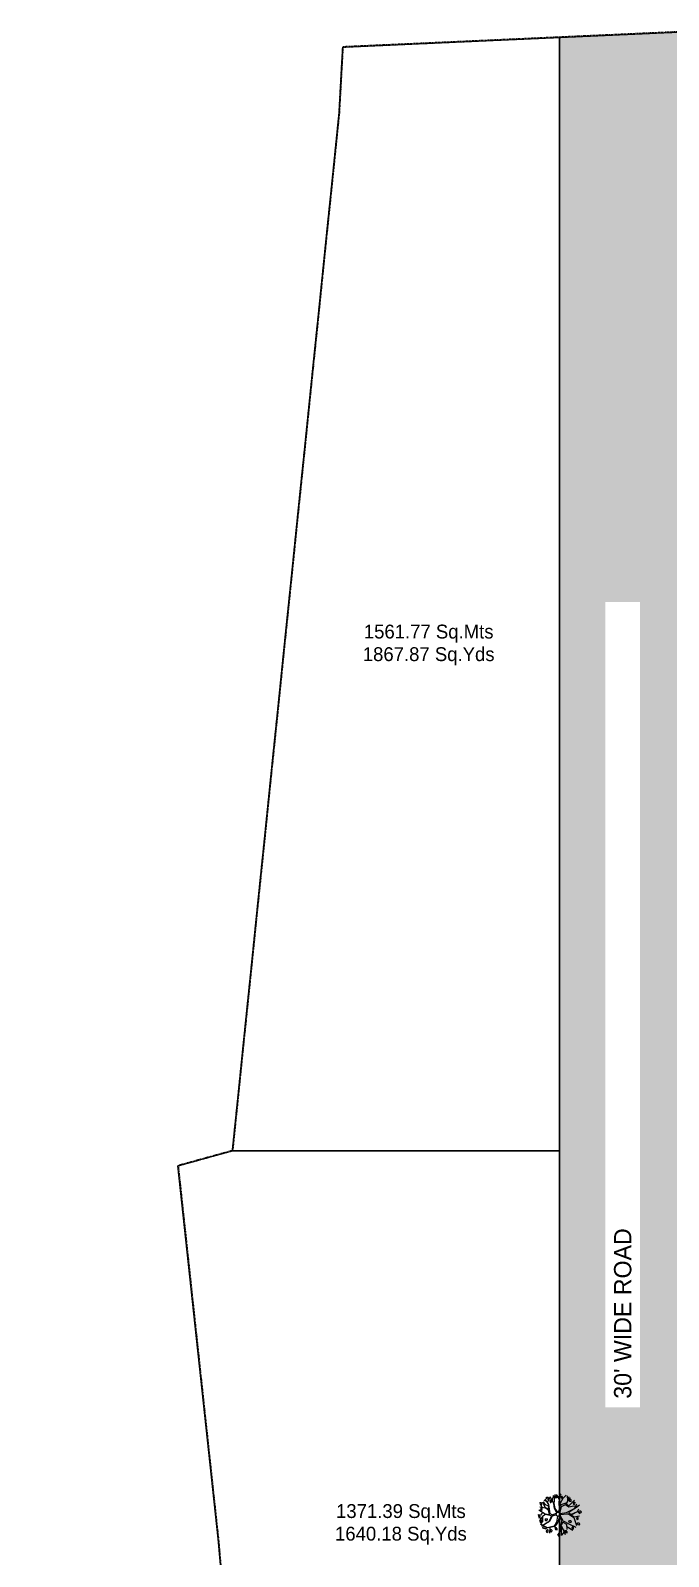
# Model space of a CAD drawing. Header units: millimetres. Extents: x -176651 to 388869, y -469666 to 486614.
# Drawn here: x 169295 to 215368, y 319804 to 429959 of the extents above; entities that cross this region are included whole.
import ezdxf

# ---------------------------------------------------------------- set-up
doc = ezdxf.new("R2010")
doc.units = ezdxf.units.MM
doc.linetypes.add('Site boundary$0$DASHDOT', pattern=[25.4, 12.7, -6.35, 0, -6.35])
doc.layers.add('A- FURNITURE', color=252, linetype='Continuous', lineweight=0)
for name, color, linetype in [('ad-Plot Areas-Sq.Mts', 8, 'Continuous'), ('ad-Plot Areas-Sq.Yds', 8, 'Continuous'), ('ad-Plot Boundary', 8, 'Continuous'), ('ad-Road', 8, 'Continuous'), ('ad-Road Hatch', 8, 'Continuous'), ('ad-Text', 8, 'Continuous'), ('CAY', 94, 'Continuous')]:
    doc.layers.add(name, color=color, linetype=linetype)
doc.layers.add('Site boundary$0$ad-Site Boundary', color=1, linetype='Site boundary$0$DASHDOT', lineweight=35, true_color=0xff0000)
doc.styles.add('MtX_Century_Gothic', font='GOTHIC.TTF')

# ---------------------------------------------------------------- blocks, each defined once
blk = doc.blocks.new('Site boundary')
at = {"layer": 'Site boundary$0$ad-Site Boundary', "ltscale": 1.5}
blk.add_lwpolyline([(309560, 451133), (285276, 444234), (266058, 439076), (248863, 434485), (237555, 431401), (235827, 430735), (191839, 428759), (191574, 423951), (183873, 349088), (179944, 348002), (182847, 321090), (183372, 315167)], dxfattribs=at)
blk = doc.blocks.new('A$C4fb60e89')
at = {"layer": 'ad-Road Hatch', "ltscale": 5, "transparency": 33554687}
h = blk.add_hatch(dxfattribs=at)
h.set_pattern_fill('AR-HBONE', color=256, scale=15)
h.set_pattern_definition([(45, (-193247.7, -428758.8), (0, 2155.2615), [4572, -1524]), (135, (-192170.1, -427681.1), (2e-13, 2155.2615), [4572, -1524])])
h.paths.add_polyline_path([(175594, -250241), (169178, -249341), (167473, -249057), (167473, -138694), (101313, -138694), (101313, -199954), (101308, -237995), (101040, -268291), (101008, -280968), (101066, -293684), (101243, -311127), (100910, -319344), (100949, -333937), (100669, -366960), (100727, -390983), (100669, -404586), (100538, -420418), (100467, -428759), (92426, -427265), (92163, -427209), (92163, -321454), (24803, -321454), (24803, -412961), (15653, -411029), (15654, -321452), (-19535, -321452), (-34427, -319477), (-65207, -315395), (-171770, -301268), (-185854, -298333), (-193248, -296832), (-193244, -292908), (-191914, -285219), (-191839, -284679), (-183397, -286393), (-169723, -289243), (-53141, -304698), (-18730, -309262), (15653, -309262), (15653, 703), (24803, 1115), (24803, -129544), (92163, -129544), (92163, 15133), (101313, 17713), (101313, -129544), (167473, -129544), (167473, 35552), (175738, 37855), (175849, 28595), (175836, 25947), (175777, 14040), (175855, 2316), (175660, -18036), (175731, -34039), (175718, -46839), (175673, -63402), (175816, -82072), (175542, -106356), (175490, -124641), (175575, -145019), (175731, -168892), (175797, -181269), (175797, -192667), (175744, -208200), (175829, -223277), (175888, -234871)])
h.paths.add_polyline_path([(24803, -309264), (92163, -309264), (92163, -138694), (24803, -138694)], flags=16)
at = {"layer": 'ad-Road', "ltscale": 5}
blk.add_lwpolyline([(15653, -309262), (15653, 703), (24803, 1115), (24803, -129544)], dxfattribs=at)
at = {"layer": 'ad-Text', "linetype": 'Continuous', "insert": (20228, -69124), "char_height": 1250, "width": 56881.51, "attachment_point": 5, "rotation": 90, "style": 'MtX_Century_Gothic', "bg_fill": 3, "box_fill_scale": 1.5, "bg_fill_color": 257, "bg_fill_transparency": 0}
blk.add_mtext("\\pxqd;30' WIDE ROAD", dxfattribs=at)
blk = doc.blocks.new('A$Cbbea0351')
at = {"layer": 'ad-Plot Areas-Sq.Mts', "linetype": 'Continuous', "char_height": 1000, "width": 9668.74, "attachment_point": 5, "style": 'MtX_Century_Gothic', "bg_fill": 2}
for s, insert in [('1561.77 Sq.Mts', (-169528, -80194)), ('1371.39 Sq.Mts', (-171533, -143683))]:
    blk.add_mtext(s, dxfattribs=dict(at, insert=insert))
at = {"layer": 'ad-Plot Areas-Sq.Yds', "linetype": 'Continuous', "char_height": 1000, "attachment_point": 5, "style": 'MtX_Century_Gothic', "bg_fill": 2}
for s, insert, width in [('1867.87 Sq.Yds', (-169528, -81825), 9872.69), ('1640.18 Sq.Yds', (-171533, -145315), 9719.72)]:
    blk.add_mtext(s, dxfattribs=dict(at, insert=insert, width=width))
blk = doc.blocks.new('zw$A88E')
at = {"layer": 'ad-Plot Boundary'}
for points in [[(-175738, -37855), (-160084, -37152), (-160084, -117526), (-183704, -117526), (-176003, -42663)], [(-160084, -117526), (-160084, -172968), (-182261, -172968), (-182497, -167947), (-183679, -157369), (-184730, -145524), (-187633, -118612), (-183704, -117526)]]:
    blk.add_lwpolyline(points, close=True, dxfattribs=at)
blk = doc.blocks.new('TREE')
at = {"layer": 'CAY', "color": 30, "true_color": 0xf26722}
for p, q in [((481.22, 961.55, 101.13), (480.79, 961.75, 101.13)), ((480.88, 962.15, 101.13), (480.87, 961.96, 101.13)), ((480.87, 961.96, 101.13), (480.99, 961.9, 101.13)), ((480.88, 962.15, 101.13), (480.98, 962.1, 101.13)), ((480.99, 961.66, 101.13), (480.91, 961.92, 101.13)), ((481.01, 961.99, 101.13), (480.98, 962.1, 101.13)), ((480.99, 961.9, 101.13), (481.01, 961.99, 101.13)), ((481.2, 961.62, 101.13), (481.12, 962.09, 101.13)), ((481.48, 961.68, 101.13), (481.16, 961.89, 101.13)), ((481.33, 961.78, 101.13), (481.18, 962.11, 101.13)), ((481.48, 962.03, 101.13), (481.27, 962.2, 101.13)), ((481.56, 961.77, 101.13), (481.4, 962.28, 101.13)), ((481.56, 962.37, 101.13), (481.45, 962.35, 101.13)), ((481.45, 962.35, 101.13), (481.54, 962.26, 101.13)), ((481.46, 960.99, 101.13), (481.56, 961.77, 101.13)), ((481.5, 961.96, 101.13), (481.83, 962.38, 101.13)), ((481.54, 962.26, 101.13), (481.65, 962.22, 101.13)), ((481.67, 962.35, 101.13), (481.56, 962.37, 101.13)), ((481.65, 962.22, 101.13), (481.7, 962.27, 101.13)), ((481.7, 962.27, 101.13), (481.67, 962.35, 101.13)), ((481.77, 962.09, 101.13), (481.71, 962.04, 101.13)), ((481.71, 962.04, 101.13), (481.72, 961.91, 101.13)), ((481.72, 961.91, 101.13), (481.74, 961.91, 101.13)), ((481.74, 961.91, 101.13), (481.83, 961.94, 101.13)), ((481.85, 962.06, 101.13), (481.77, 962.09, 101.13)), ((481.83, 961.94, 101.13), (481.85, 962.06, 101.13)), ((481.98, 961.75, 101.13), (481.84, 962.36, 101.13)), ((481.92, 962.02, 101.13), (482.17, 962.4, 101.13)), ((481.94, 961.34, 101.13), (481.98, 961.75, 101.13)), ((481.98, 961.32, 101.13), (482.02, 961.73, 101.13)), ((482.02, 961.73, 101.13), (482.29, 962.43, 101.13)), ((482.17, 962.15, 101.13), (482.1, 962.41, 101.13)), ((482.4, 962.34, 101.13), (482.28, 962.28, 101.13)), ((482.28, 962.28, 101.13), (482.28, 962.15, 101.13)), ((482.28, 962.15, 101.13), (482.41, 962.2, 101.13)), ((482.54, 961.95, 101.13), (482.4, 962.42, 101.13)), ((482.4, 962.34, 101.13), (482.44, 962.3, 101.13)), ((482.41, 962.2, 101.13), (482.44, 962.3, 101.13)), ((482.43, 961.71, 101.13), (482.54, 961.95, 101.13)), ((482.49, 962.12, 101.13), (482.78, 962.36, 101.13)), ((482.49, 961.6, 101.13), (482.87, 961.98, 101.13)), ((482.69, 962.23, 101.13), (482.69, 962.04, 101.13)), ((482.69, 962.23, 101.13), (482.79, 962.17, 101.13)), ((482.69, 962.04, 101.13), (482.8, 961.97, 101.13)), ((482.83, 962.06, 101.13), (482.79, 962.17, 101.13)), ((482.8, 961.97, 101.13), (482.83, 962.06, 101.13)), ((482.87, 961.98, 101.13), (483.15, 962.14, 101.13)), ((483.07, 961.54, 101.13), (483.36, 961.97, 101.13)), ((483.08, 961.52, 101.13), (483.25, 961.8, 101.13)), ((483.17, 961.69, 101.13), (483.24, 962.06, 101.13)), ((483.24, 961.81, 101.13), (483.47, 961.83, 101.13)), ((480.81, 960.96, 101.13), (480.46, 960.68, 101.13)), ((480.64, 960.82, 101.13), (480.47, 960.92, 101.13)), ((480.48, 961.22, 101.13), (480.48, 961.03, 101.13)), ((480.48, 961.22, 101.13), (480.58, 961.16, 101.13)), ((480.48, 961.03, 101.13), (480.59, 960.96, 101.13)), ((480.6, 960.71, 101.13), (480.48, 960.64, 101.13)), ((480.48, 960.64, 101.13), (480.48, 960.51, 101.13)), ((480.48, 960.51, 101.13), (480.61, 960.56, 101.13)), ((480.69, 960.56, 101.13), (480.51, 960.44, 101.13)), ((480.62, 961.05, 101.13), (480.58, 961.16, 101.13)), ((480.59, 960.96, 101.13), (480.62, 961.05, 101.13)), ((480.6, 960.71, 101.13), (480.64, 960.67, 101.13)), ((480.61, 960.56, 101.13), (480.64, 960.67, 101.13)), ((481.06, 961.09, 101.13), (480.64, 961.53, 101.13)), ((480.88, 961.28, 101.13), (480.66, 961.11, 101.13)), ((480.8, 960.95, 101.13), (480.69, 960.56, 101.13)), ((480.91, 961.67, 101.13), (480.79, 961.6, 101.13)), ((480.79, 961.6, 101.13), (480.79, 961.48, 101.13)), ((480.79, 961.48, 101.13), (480.92, 961.53, 101.13)), ((481.09, 961.06, 101.13), (480.81, 960.96, 101.13)), ((480.91, 961.67, 101.13), (480.96, 961.63, 101.13)), ((480.92, 961.53, 101.13), (480.96, 961.63, 101.13)), ((480.96, 960.6, 101.13), (480.98, 960.71, 101.13)), ((480.96, 960.5, 101.13), (480.96, 960.6, 101.13)), ((481.06, 960.54, 101.13), (480.96, 960.5, 101.13)), ((480.98, 960.71, 101.13), (481.06, 960.71, 101.13)), ((481.39, 960.94, 101.13), (481.06, 961.09, 101.13)), ((481.06, 960.71, 101.13), (481.1, 960.61, 101.13)), ((481.1, 960.61, 101.13), (481.06, 960.54, 101.13)), ((481.5, 960.82, 101.13), (481.09, 961.06, 101.13)), ((481.43, 961.42, 101.13), (481.2, 961.62, 101.13)), ((481.42, 961.33, 101.13), (481.22, 961.55, 101.13)), ((481.53, 960.8, 101.13), (481.24, 960.43, 101.13)), ((481.59, 960.77, 101.13), (481.26, 960.39, 101.13)), ((481.4, 960.95, 101.13), (481.42, 961.33, 101.13)), ((481.48, 961.68, 101.13), (481.43, 961.42, 101.13)), ((481.61, 960.87, 101.13), (481.46, 960.99, 101.13)), ((481.5, 960.82, 101.13), (481.53, 960.8, 101.13)), ((481.95, 960.77, 101.13), (481.59, 960.76, 101.13)), ((481.59, 960.76, 101.13), (481.59, 960.76, 101.13)), ((481.61, 960.87, 101.13), (482, 960.91, 101.13)), ((482.01, 960.65, 101.13), (481.81, 960.2, 101.13)), ((482.16, 960.62, 101.13), (481.89, 960.16, 101.13)), ((482.01, 960.92, 101.13), (481.94, 961.34, 101.13)), ((482.11, 960.96, 101.13), (481.98, 961.32, 101.13)), ((482.17, 960.62, 101.13), (482.26, 960.19, 101.13)), ((482.18, 960.95, 101.13), (482.33, 961.18, 101.13)), ((482.35, 960.15, 101.13), (482.23, 960.66, 101.13)), ((482.27, 960.86, 101.13), (482.54, 961.35, 101.13)), ((482.27, 960.72, 101.13), (482.81, 960.64, 101.13)), ((482.29, 960.8, 101.13), (482.8, 960.74, 101.13)), ((482.33, 961.18, 101.13), (482.43, 961.71, 101.13)), ((482.47, 961.38, 101.13), (482.49, 961.6, 101.13)), ((482.47, 961.38, 101.13), (482.56, 961.5, 101.13)), ((482.54, 961.35, 101.13), (482.9, 961.41, 101.13)), ((482.56, 961.5, 101.13), (483.07, 961.54, 101.13)), ((482.8, 960.74, 101.13), (483.53, 960.91, 101.13)), ((482.81, 960.64, 101.13), (482.94, 960.61, 101.13)), ((482.9, 961.41, 101.13), (483.13, 961.16, 101.13)), ((482.94, 960.61, 101.13), (483.28, 960.18, 101.13)), ((482.96, 961.48, 101.13), (483.08, 961.52, 101.13)), ((482.99, 961.44, 101.13), (482.96, 961.48, 101.13)), ((482.99, 961.44, 101.13), (483.15, 961.24, 101.13)), ((484.01, 961.06, 101.13), (482.99, 960.69, 101.13)), ((482.99, 960.69, 101.13), (483.11, 960.5, 101.13)), ((483.11, 960.5, 101.13), (483.71, 960.58, 101.13)), ((483.13, 961.16, 101.13), (483.39, 961.14, 101.13)), ((483.15, 961.24, 101.13), (483.73, 961.56, 101.13)), ((483.15, 960.45, 101.13), (483.59, 960.57, 101.13)), ((483.15, 960.45, 101.13), (483.3, 960.25, 101.13)), ((483.34, 961.71, 101.13), (483.23, 961.69, 101.13)), ((483.23, 961.69, 101.13), (483.33, 961.6, 101.13)), ((483.33, 961.6, 101.13), (483.43, 961.55, 101.13)), ((483.45, 961.68, 101.13), (483.34, 961.71, 101.13)), ((483.39, 961.14, 101.13), (483.81, 961.05, 101.13)), ((483.43, 961.55, 101.13), (483.48, 961.61, 101.13)), ((483.48, 961.61, 101.13), (483.45, 961.68, 101.13)), ((483.53, 960.91, 101.13), (483.84, 961.22, 101.13)), ((483.53, 960.91, 101.13), (483.87, 961.01, 101.13)), ((483.68, 961.41, 101.13), (483.55, 961.34, 101.13)), ((483.55, 961.34, 101.13), (483.56, 961.22, 101.13)), ((483.56, 961.22, 101.13), (483.68, 961.26, 101.13)), ((483.68, 961.41, 101.13), (483.72, 961.37, 101.13)), ((483.68, 961.26, 101.13), (483.72, 961.37, 101.13)), ((483.71, 960.58, 101.13), (483.88, 960.77, 101.13)), ((483.71, 960.58, 101.13), (483.84, 960.35, 101.13)), ((483.88, 960.57, 101.13), (483.77, 960.55, 101.13)), ((483.77, 960.55, 101.13), (483.86, 960.46, 101.13)), ((483.86, 960.46, 101.13), (483.96, 960.41, 101.13)), ((483.99, 960.54, 101.13), (483.88, 960.57, 101.13)), ((483.96, 960.41, 101.13), (484.02, 960.47, 101.13)), ((484.02, 960.47, 101.13), (483.99, 960.54, 101.13)), ((480.96, 959.94, 101.13), (480.48, 960.39, 101.13)), ((481.26, 960.39, 101.13), (480.49, 960.19, 101.13)), ((480.64, 960.1, 101.13), (480.53, 960.08, 101.13)), ((480.53, 960.08, 101.13), (480.62, 959.99, 101.13)), ((480.62, 959.99, 101.13), (480.73, 959.95, 101.13)), ((480.75, 960.07, 101.13), (480.64, 960.1, 101.13)), ((480.84, 960.29, 101.13), (480.65, 960.24, 101.13)), ((480.85, 959.93, 101.13), (480.72, 959.87, 101.13)), ((480.73, 959.95, 101.13), (480.78, 960, 101.13)), ((480.78, 960, 101.13), (480.75, 960.07, 101.13)), ((480.9, 959.78, 101.13), (480.79, 959.72, 101.13)), ((480.79, 959.72, 101.13), (480.79, 959.59, 101.13)), ((480.79, 959.59, 101.13), (480.92, 959.64, 101.13)), ((481.14, 960.38, 101.13), (480.83, 960.29, 101.13)), ((481.58, 959.88, 101.13), (480.85, 959.93, 101.13)), ((480.96, 959.74, 101.13), (480.91, 959.79, 101.13)), ((480.92, 959.64, 101.13), (480.96, 959.74, 101.13)), ((481.52, 959.93, 101.13), (480.96, 959.94, 101.13)), ((481.14, 959.9, 101.13), (481.01, 959.47, 101.13)), ((481.11, 959.78, 101.13), (481.11, 959.58, 101.13)), ((481.11, 959.78, 101.13), (481.21, 959.72, 101.13)), ((481.11, 959.58, 101.13), (481.22, 959.52, 101.13)), ((481.24, 960.43, 101.13), (481.14, 960.38, 101.13)), ((481.25, 959.61, 101.13), (481.21, 959.72, 101.13)), ((481.22, 959.52, 101.13), (481.25, 959.61, 101.13)), ((481.81, 960.2, 101.13), (481.52, 959.93, 101.13)), ((481.56, 959.82, 101.13), (481.56, 959.62, 101.13)), ((481.56, 959.82, 101.13), (481.66, 959.76, 101.13)), ((481.56, 959.62, 101.13), (481.67, 959.56, 101.13)), ((481.89, 960.16, 101.13), (481.58, 959.88, 101.13)), ((481.93, 959.43, 101.13), (481.58, 959.12, 101.13)), ((481.76, 959.22, 101.13), (481.64, 959.15, 101.13)), ((481.7, 959.65, 101.13), (481.66, 959.76, 101.13)), ((481.67, 959.56, 101.13), (481.7, 959.65, 101.13)), ((481.76, 959.22, 101.13), (481.8, 959.18, 101.13)), ((481.77, 959.08, 101.13), (481.8, 959.18, 101.13)), ((482.06, 959.72, 101.13), (481.87, 959.03, 101.13)), ((482.2, 959.26, 101.13), (481.92, 959.05, 101.13)), ((482.03, 959.8, 101.13), (481.93, 959.43, 101.13)), ((482.26, 960.19, 101.13), (482.03, 959.8, 101.13)), ((482.06, 959.72, 101.13), (482.19, 959.35, 101.13)), ((482.3, 960.06, 101.13), (482.11, 959.82, 101.13)), ((482.11, 959.82, 101.13), (482.17, 959.52, 101.13)), ((482.17, 959.52, 101.13), (482.22, 959.03, 101.13)), ((482.3, 960.06, 101.13), (482.57, 959.82, 101.13)), ((482.3, 959.37, 101.13), (482.3, 959.18, 101.13)), ((482.3, 959.37, 101.13), (482.4, 959.31, 101.13)), ((482.3, 959.18, 101.13), (482.41, 959.11, 101.13)), ((482.35, 960.15, 101.13), (482.79, 959.75, 101.13)), ((482.44, 959.2, 101.13), (482.4, 959.31, 101.13)), ((482.41, 959.11, 101.13), (482.44, 959.2, 101.13)), ((482.57, 959.82, 101.13), (482.46, 959.37, 101.13)), ((482.52, 959.63, 101.13), (482.93, 959.2, 101.13)), ((482.86, 960.01, 101.13), (482.75, 959.99, 101.13)), ((482.75, 959.99, 101.13), (482.84, 959.9, 101.13)), ((482.79, 959.75, 101.13), (483.24, 959.36, 101.13)), ((482.84, 959.9, 101.13), (482.94, 959.86, 101.13)), ((482.97, 959.99, 101.13), (482.86, 960.01, 101.13)), ((482.96, 959.46, 101.13), (482.9, 959.41, 101.13)), ((482.9, 959.41, 101.13), (482.91, 959.28, 101.13)), ((482.91, 959.28, 101.13), (482.93, 959.28, 101.13)), ((482.93, 959.28, 101.13), (483.02, 959.3, 101.13)), ((482.94, 959.86, 101.13), (483, 959.92, 101.13)), ((483.04, 959.43, 101.13), (482.96, 959.46, 101.13)), ((483, 959.92, 101.13), (482.97, 959.99, 101.13)), ((483.02, 959.3, 101.13), (483.04, 959.43, 101.13)), ((483.28, 960.18, 101.13), (483.33, 959.48, 101.13)), ((483.3, 960.25, 101.13), (483.78, 960.19, 101.13)), ((483.49, 959.65, 101.13), (483.38, 959.62, 101.13)), ((483.38, 959.62, 101.13), (483.48, 959.53, 101.13)), ((483.48, 959.53, 101.13), (483.58, 959.49, 101.13)), ((483.55, 960.13, 101.13), (483.49, 960.07, 101.13)), ((483.49, 960.07, 101.13), (483.49, 959.95, 101.13)), ((483.49, 959.95, 101.13), (483.52, 959.95, 101.13)), ((483.6, 959.62, 101.13), (483.49, 959.65, 101.13)), ((483.52, 959.95, 101.13), (483.6, 959.97, 101.13)), ((483.63, 960.1, 101.13), (483.55, 960.13, 101.13)), ((483.58, 959.49, 101.13), (483.63, 959.55, 101.13)), ((483.6, 959.97, 101.13), (483.63, 960.1, 101.13)), ((483.63, 959.55, 101.13), (483.6, 959.62, 101.13)), ((481.64, 959.15, 101.13), (481.64, 959.03, 101.13)), ((481.64, 959.03, 101.13), (481.77, 959.08, 101.13))]:
    blk.add_line(p, q, dxfattribs=at)
blk.add_circle((482.12, 960.79, 101.13), 0.172, dxfattribs=at)
blk = doc.blocks.new('zw$1761')
at = {"linetype": 'Continuous', "xscale": 34.18415617940519, "yscale": 34.18415617940519, "zscale": 34.18415617940519, "rotation": 15.20137085992779}
blk.add_blockref('TREE', (-5942.1, -28078.8, -3877.5), dxfattribs=at)

msp = doc.modelspace()

# ---------------------------------------------------------------- block references
at = {"layer": 'ad-Road', "ltscale": 5}
msp.add_blockref('A$C4fb60e89', (191839, 428759), dxfattribs=at)

# ---------------------------------------------------------------- next in the draw order: block references
at = {"ltscale": 5}
msp.add_blockref('A$Cbbea0351', (367577, 466614), dxfattribs=at)

# ---------------------------------------------------------------- next in the draw order: block references
msp.add_blockref('Site boundary', (0, 0))
at = {"layer": 'A- FURNITURE', "color": 6, "xscale": 25.39807961885639, "yscale": 25.39807961885639, "zscale": 25.39807961885639}
msp.add_blockref('zw$1761', (173127, 121263), dxfattribs=at)
at = {"layer": 'ad-Plot Boundary', "ltscale": 5}
msp.add_blockref('zw$A88E', (367577, 466614), dxfattribs=at)

doc.saveas('drawing.dxf')
